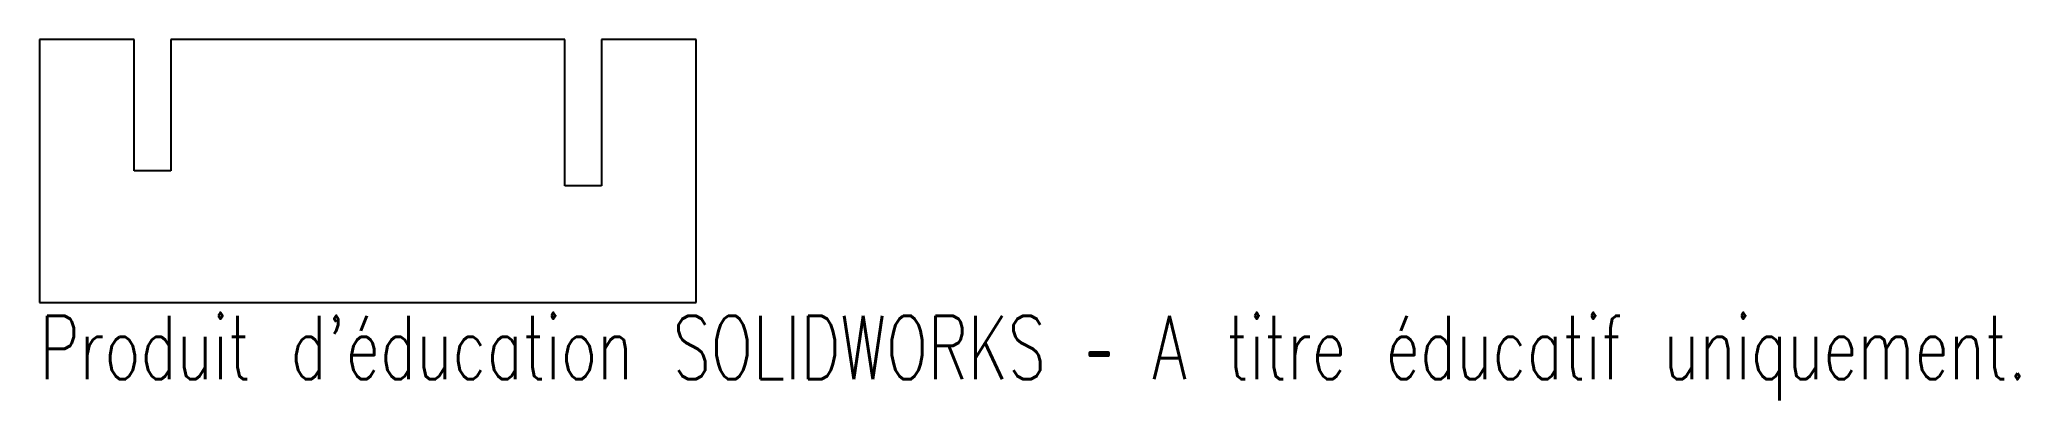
# Model space of a CAD drawing. Header units: millimetres. Extents: x 0 to 151, y -7 to 20.
import ezdxf

# ---------------------------------------------------------------- set-up
doc = ezdxf.new("R2010")
doc.units = ezdxf.units.MM
doc.styles.add('SLDTEXTSTYLE0', font='TXT', dxfattribs={"width": 0.7, "bigfont": 'bigfont'})

msp = doc.modelspace()

# ---------------------------------------------------------------- linework, layer by layer
at = {"color": 7, "linetype": 'Continuous', "lineweight": 25}
for p, q in [((0, 20), (0, 0)), ((7.2, 20), (0, 20)), ((7.2, 10), (7.2, 20)), ((40, 20), (10, 20)), ((10, 20), (10, 10)), ((40, 8.87), (40, 20)), ((50, 20), (42.8, 20)), ((42.8, 20), (42.8, 8.87)), ((50, 0), (50, 20)), ((10, 10), (7.2, 10)), ((42.8, 8.87), (40, 8.87)), ((0, 0), (50, 0))]:
    msp.add_line(p, q, dxfattribs=at)

# ---------------------------------------------------------------- texts
at = {"color": 7, "linetype": 'Continuous', "insert": (0, -1.02), "char_height": 4.8336, "attachment_point": 1, "style": 'SLDTEXTSTYLE0'}
msp.add_mtext("Produit d'éducation SOLIDWORKS – A titre éducatif uniquement.", dxfattribs=at)

doc.saveas('drawing.dxf')
